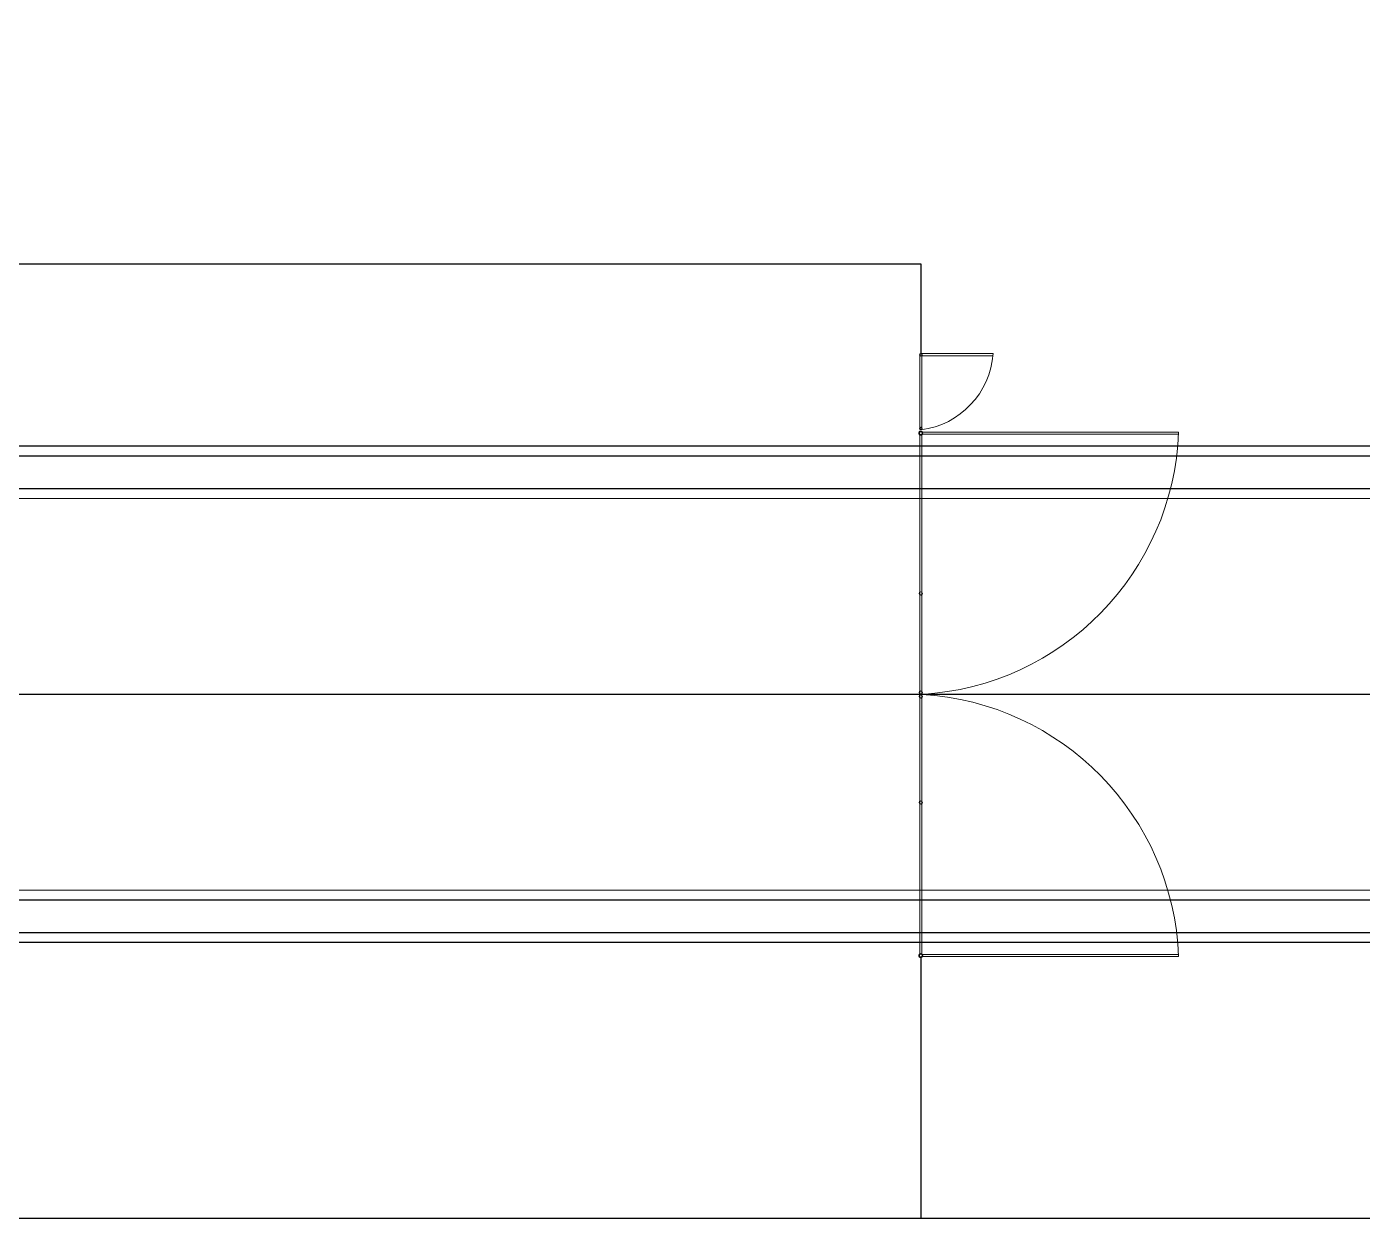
# Model space of a CAD drawing. Header units: millimetres. Extents: x -300 to 383236, y -195106 to -144646.
# Drawn here: x 377249 to 378476, y -152375 to -151280 of the extents above; entities that cross this region are included whole.
import ezdxf

# ---------------------------------------------------------------- set-up
doc = ezdxf.new("R2010")
doc.units = ezdxf.units.MM
doc.header["$LTSCALE"] = 60
doc.linetypes.add('CENTER', pattern=[2, 1.25, -0.25, 0.25, -0.25])
for name, color, linetype in [('C_CEN', 1, 'CENTER'), ('GATE', 7, 'Continuous'), ('SITE BOUNDARY-AP', 4, 'xxx')]:
    doc.layers.add(name, color=color, linetype=linetype)
doc.layers.add('DITCH', color=7, linetype='Continuous', lineweight=0)
doc.layers.add('ROAD', color=4, linetype='Continuous', lineweight=0)
doc.styles.get("Standard").update_dxf_attribs({"font": 'romans.shx', "width": 0.75, "bigfont": 'whgtxt.shx'})
doc.linetypes.add('xxx', pattern='A,0.25,-0.022286,["xxx",Standard,S=0.1,R=0,X=0,Y=-0.035957],-0.221744', length=0.49403)

# ---------------------------------------------------------------- blocks, each defined once
blk = doc.blocks.new('KEY PLAN_NEW')
at = {"layer": 'C_CEN', "color": 253, "linetype": 'CENTER', "lineweight": -3, "ltscale": 10}
for p, q in [((-1475.3, -2063.94), (-2885.31, -2063.94)), ((-769.86, -2063.94), (-1475.3, -2063.94))]:
    blk.add_line(p, q, dxfattribs=at)
at = {"layer": 'DITCH', "color": 253, "lineweight": -3}
for p, q in [((-1475.01, -1987.94), (-2885.31, -1987.94)), ((-1475.01, -1990.94), (-2885.31, -1990.94)), ((-769.86, -1987.94), (-1475.01, -1987.94)), ((-769.86, -1990.94), (-1475.01, -1990.94)), ((-1475.01, -2000.94), (-2885.31, -2000.94)), ((-769.86, -2000.94), (-1475.01, -2000.94)), ((-1475.01, -2126.94), (-2885.31, -2126.94)), ((-769.86, -2126.94), (-1475.01, -2126.94)), ((-1475.01, -2136.94), (-2885.31, -2136.94)), ((-769.86, -2136.94), (-1475.01, -2136.94)), ((-1475.01, -2139.94), (-2885.31, -2139.94)), ((-769.86, -2139.94), (-1475.01, -2139.94))]:
    blk.add_line(p, q, dxfattribs=at)
at = {"layer": 'GATE', "color": 253, "lineweight": 13, "ltscale": 10}
for p, q in [((-1224.51, -1960.09), (-1224.51, -1982.39)), ((-1224.01, -1959.56), (-1202.06, -1959.56)), ((-1223.91, -1960.27), (-1223.91, -1982.21)), ((-1223.91, -1960.39), (-1223.91, -1973.77)), ((-1223.84, -1960.22), (-1202.07, -1960.22)), ((-1224.51, -1984.49), (-1224.51, -2143.4)), ((-1223.91, -1984.49), (-1223.91, -2143.39)), ((-1223.65, -1983.64), (-1145.24, -1983.64)), ((-1223.65, -1984.24), (-1145.26, -1984.24)), ((-1223.65, -2143.64), (-1145.26, -2143.64)), ((-1223.65, -2144.24), (-1145.24, -2144.24))]:
    blk.add_line(p, q, dxfattribs=at)
for centre, radius in [((-1224.14, -1959.94), 0.4), ((-1224.14, -1959.94), 0.28), ((-1224.2, -1983.94), 0.508), ((-1224.14, -1982.54), 0.4), ((-1224.14, -1982.54), 0.28), ((-1224.2, -1983.94), 0.44), ((-1224.22, -2032.99), 0.508), ((-1224.22, -2032.99), 0.44), ((-1224.18, -2063.34), 0.508), ((-1224.18, -2064.55), 0.508), ((-1224.18, -2063.34), 0.44), ((-1224.18, -2064.56), 0.44), ((-1224.22, -2097.03), 0.508), ((-1224.22, -2097.03), 0.44), ((-1224.2, -2143.94), 0.508), ((-1224.2, -2143.94), 0.44)]:
    blk.add_circle(centre, radius, dxfattribs=at)
at = {"layer": 'GATE', "color": 253, "lineweight": 0, "ltscale": 10}
for centre in [(-1224.2, -1983.94), (-1224.2, -2143.94)]:
    blk.add_circle(centre, 0.624, dxfattribs=at)
at = {"layer": 'GATE', "color": 253, "lineweight": 13, "ltscale": 10}
blk.add_arc((-1227.36, -1957.78), 25.36, 277.3055, 355.9753, dxfattribs=at)
at = {"layer": 'GATE', "color": 253, "lineweight": 13, "ltscale": 10, "extrusion": (0, 0, -1)}
for centre, start, end in [((1228.82, -1980.44), 182.1975, 266.6351), ((1228.82, -2147.44), 93.3649, 177.8076)]:
    blk.add_arc(centre, 83.64, start, end, dxfattribs=at)
at = {"layer": 'ROAD', "color": 253}
for p, q in [((-1475.3, -2003.94), (-2885.31, -2003.94)), ((-769.86, -2003.94), (-1475.3, -2003.94)), ((-1475.3, -2123.94), (-2885.31, -2123.94)), ((-769.86, -2123.94), (-1475.3, -2123.94))]:
    blk.add_line(p, q, dxfattribs=at)
at = {"layer": 'SITE BOUNDARY-AP', "color": 253, "linetype": 'Continuous', "ltscale": 10000, "flags": 128}
for points in [[(-1523.2, -2224.37), (-265.01, -2224.37), (-265.01, -299.68), (-1523.87, -293.32), (-1523.8, -307.47)], [(-1523.2, -1932.07), (-1224.2, -1932.07), (-1224.21, -1959.55)], [(-1224.21, -2144.57), (-1224.21, -2224.37)]]:
    blk.add_lwpolyline(points, dxfattribs=at)

msp = doc.modelspace()

# ---------------------------------------------------------------- block references
at = {"xscale": 3, "yscale": 3, "zscale": 3}
msp.add_blockref('KEY PLAN_NEW', (381742.7, -145702.1), dxfattribs=at)

doc.saveas('drawing.dxf')
